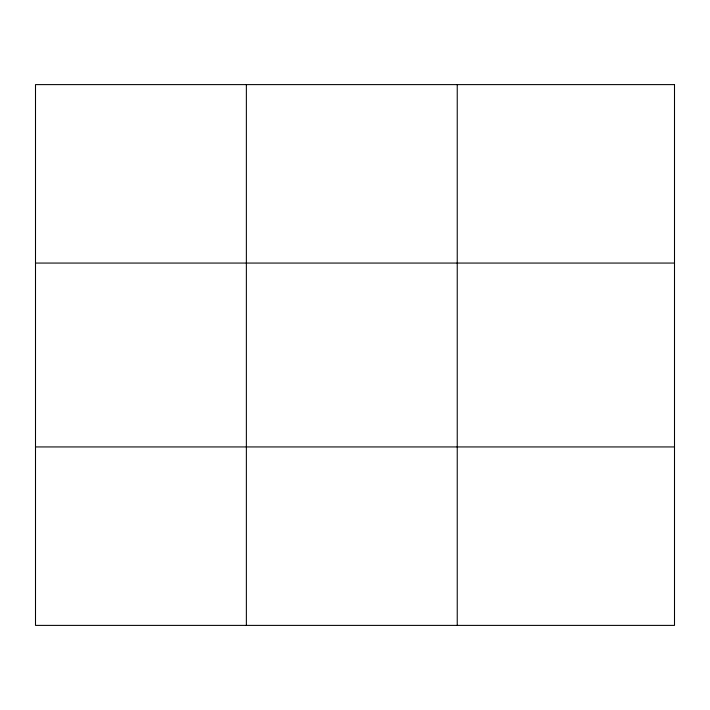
<?xml version="1.0" encoding="UTF-8"?>
<svg xmlns="http://www.w3.org/2000/svg" width="710" height="710" viewBox="0 0 710 710"><rect width="100%" height="100%" fill="white"/><g stroke="black" fill="none" stroke-linecap="round" stroke-linejoin="round"><path stroke-width="1.06" d="M35.5 263.064L674.5 263.064M35.5 446.936L674.5 446.936M457.24 84.605L457.24 625.395M246.37 84.605L246.37 625.395M674.5 84.605L674.5 625.395L35.5 625.395L35.5 84.605L674.5 84.605"/></g></svg>
